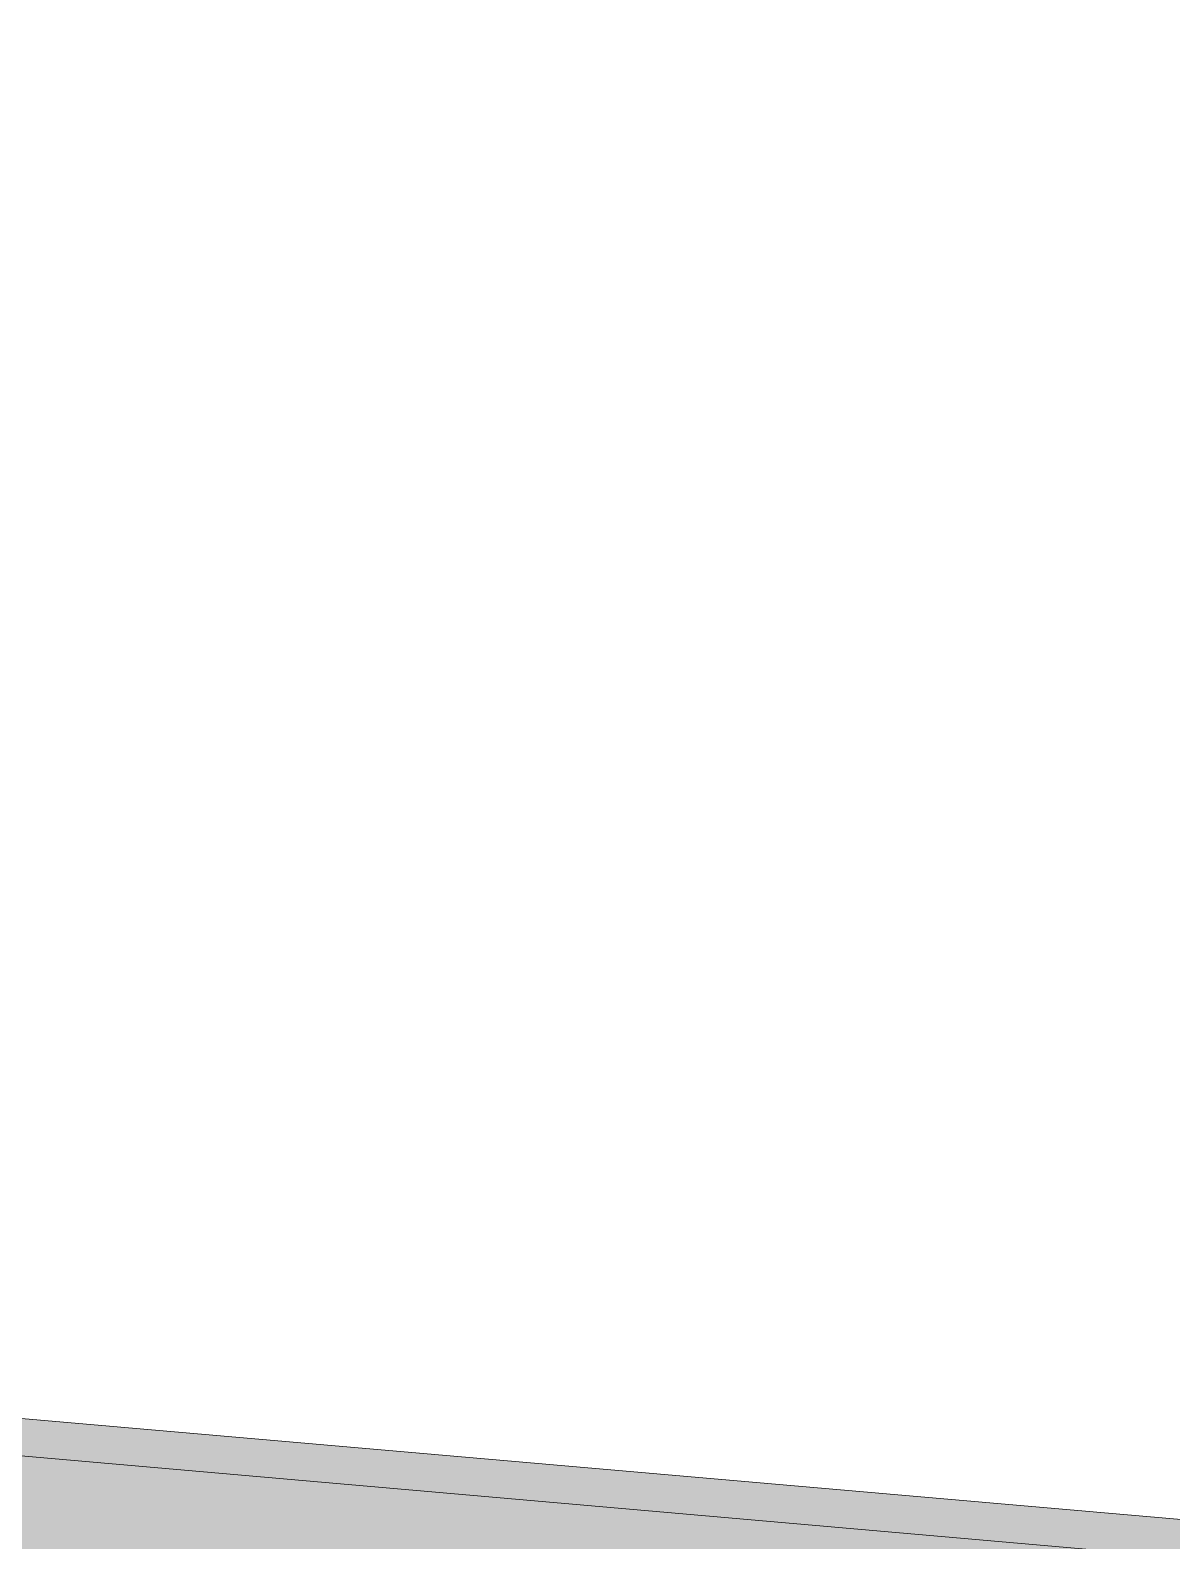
# Model space of a CAD drawing. Header units: millimetres. Extents: x -4612930 to -4329258, y -1064 to 30311.
# Drawn here: x -4356614 to -4356274.9, y 16757.3 to 17206 of the extents above; entities that cross this region are included whole.
import ezdxf

# ---------------------------------------------------------------- set-up
doc = ezdxf.new("R2010")
doc.units = ezdxf.units.MM
doc.layers.add('A-ROOF', color=132, linetype='Continuous', lineweight=5)

msp = doc.modelspace()

# ---------------------------------------------------------------- hatches: boundary and pattern name
at = {"layer": 'A-ROOF'}
h = msp.add_hatch(color=256, dxfattribs=at)
h.paths.add_polyline_path([(-4386496.09, 15900), (-4386426.63, 15900.23), (-4386366.38, 15905.48), (-4386366.2, 15911.58), (-4376459.5, 16779), (-4376459.39, 16784.11), (-4376684.52, 16766.73), (-4386496.09, 15911.58)])
h.paths.add_polyline_path([(-4348270.26, 16052.3), (-4348270.26, 16066.21), (-4356666.48, 16798), (-4356665.08, 16792.78), (-4356622.34, 16789.04), (-4356622.34, 16783.01), (-4348283.82, 16053.49)])
h.paths.add_polyline_path([(-4356668.75, 16787.07), (-4356669.53, 16792.78), (-4356671.04, 16798.4), (-4356682.61, 16797.57), (-4356684.93, 16791.6), (-4356683.03, 16791.34), (-4356681.23, 16788.17), (-4356678.72, 16787.95)])
h.paths.add_polyline_path([(-4376183.89, 16802.45), (-4376180.57, 16803.78), (-4376184.58, 16810.3), (-4376183.95, 16803.07)])
h.paths.add_polyline_path([(-4376177.17, 16803.59), (-4366820.32, 17622.1), (-4366809.02, 17625.68), (-4366513.21, 17651.36), (-4366178.1, 17620.05), (-4366175.42, 17618.8), (-4357104, 16825.15), (-4357102.42, 16831.04), (-4357068.14, 16828.14), (-4357068.68, 16833.05), (-4366496.12, 17654.71), (-4369276.23, 17412.41), (-4376180.46, 16810.66), (-4376177.52, 16804.34)])
msp.add_hatch(color=256, dxfattribs=at).paths.add_polyline_path([(-4346757.64, 15891.74), (-4346757.64, 15919.97), (-4366513.21, 17648.35), (-4366512.13, 17620.03), (-4347182.36, 15928.89)])

# ---------------------------------------------------------------- linework, layer by layer
for p, q in [((-4366207.28, 17621.59), (-4346661.64, 15911.57)), ((-4356666.82, 16798.03), (-4348270.26, 16066.21))]:
    msp.add_line(p, q, dxfattribs=at)

doc.saveas('drawing.dxf')
